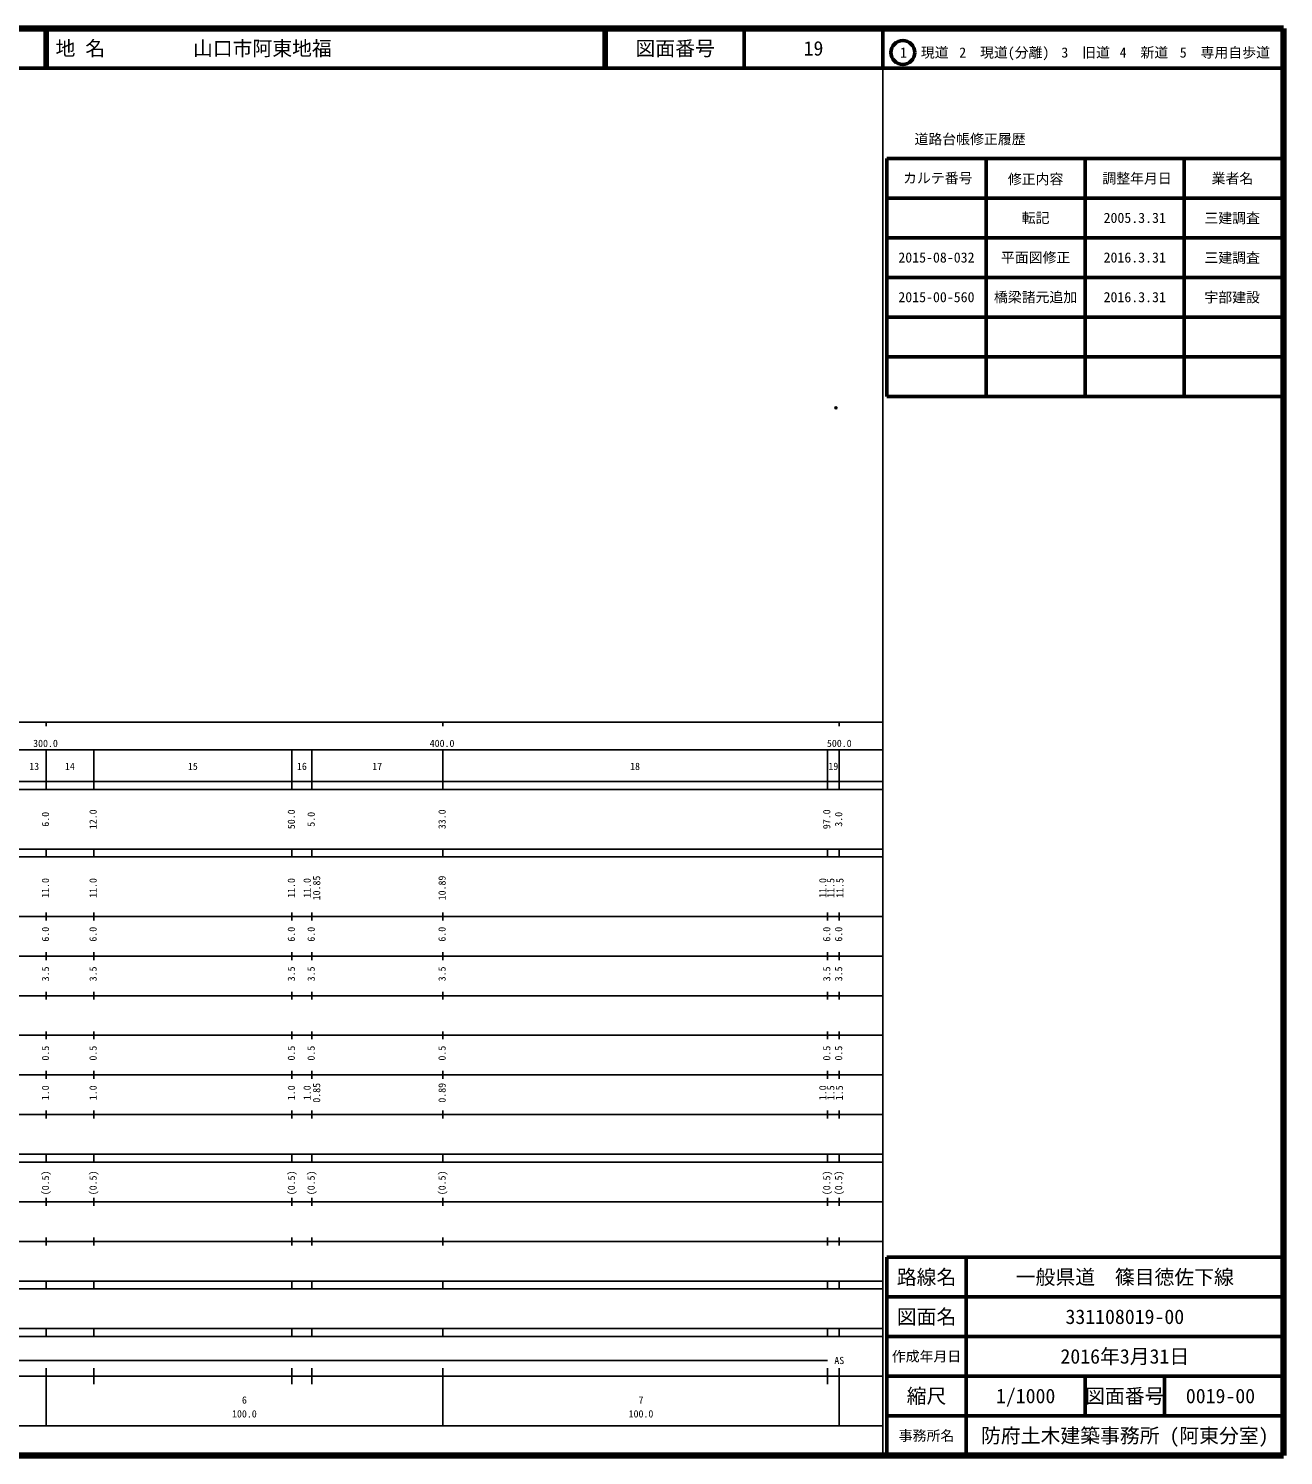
# Model space of a CAD drawing. Units: millimetres on the paper. Extents: x 40 to 680, y 20 to 380.
# Drawn here: x 363.6 to 680, y 20 to 380 of the extents above; entities that cross this region are included whole.
import ezdxf
from ezdxf.enums import TextEntityAlignment as Align

# ---------------------------------------------------------------- set-up
doc = ezdxf.new("R2010")
doc.units = ezdxf.units.MM
doc.header["$PDMODE"] = 32
doc.header["$PDSIZE"] = 0.5
doc.layers.add('M-OTRS', color=6, linetype='Continuous')
doc.layers.add('M-TTL-TXT', color=7, linetype='Continuous')
for name, color, linetype, lineweight in [('M-TTL', 2, 'Continuous', 140), ('M-TTL-BAND', 7, 'Continuous', 25), ('M-TTL-FRAM', 2, 'Continuous', 50), ('M-TTL-LINE', 7, 'Continuous', 50)]:
    doc.layers.add(name, color=color, linetype=linetype, lineweight=lineweight)
doc.styles.add('ＭＳ ゴシック', font='')
doc.styles.get('ＭＳ ゴシック').set_extended_font_data('MS Gothic')

msp = doc.modelspace()

# ---------------------------------------------------------------- linework, layer by layer
at = {"layer": 'M-OTRS'}
msp.add_point((567.166, 284.337), dxfattribs=at)
at = {"layer": 'M-TTL'}
for p, q in [((680, 380), (40, 380)), ((680, 20), (680, 380)), ((40, 20), (680, 20))]:
    msp.add_line(p, q, dxfattribs=at)
at = {"layer": 'M-TTL-BAND'}
for p, q in [((579, 20), (579, 370)), ((40, 205), (579, 205)), ((368, 205), (368, 204)), ((468, 205), (468, 204)), ((568, 205), (568, 204)), ((68, 198), (579, 198)), ((368, 188), (368, 198)), ((380, 188), (380, 198)), ((430, 188), (430, 198)), ((435, 188), (435, 198)), ((468, 188), (468, 198)), ((565, 188), (565, 198)), ((568, 188), (568, 198)), ((40, 190), (579, 190)), ((40, 188), (579, 188)), ((40, 173), (579, 173)), ((368, 171), (368, 173)), ((380, 171), (380, 173)), ((430, 171), (430, 173)), ((435, 171), (435, 173)), ((468, 171), (468, 173)), ((565, 171), (565, 173)), ((568, 171), (568, 173)), ((40, 171), (579, 171)), ((40, 156), (579, 156)), ((368, 155), (368, 157)), ((380, 155), (380, 157)), ((430, 155), (430, 157)), ((435, 155), (435, 157)), ((468, 155), (468, 157)), ((565, 155), (565, 157)), ((568, 155), (568, 157)), ((46, 146), (579, 146)), ((368, 145), (368, 147)), ((380, 145), (380, 147)), ((430, 145), (430, 147)), ((435, 145), (435, 147)), ((468, 145), (468, 147)), ((565, 145), (565, 147)), ((568, 145), (568, 147)), ((368, 135), (368, 137)), ((380, 135), (380, 137)), ((430, 135), (430, 137)), ((435, 135), (435, 137)), ((468, 135), (468, 137)), ((565, 135), (565, 137)), ((568, 135), (568, 137)), ((52, 136), (579, 136)), ((46, 126), (579, 126)), ((368, 125), (368, 127)), ((380, 125), (380, 127)), ((430, 125), (430, 127)), ((435, 125), (435, 127)), ((468, 125), (468, 127)), ((565, 125), (565, 127)), ((568, 125), (568, 127)), ((52, 116), (579, 116)), ((368, 115), (368, 117)), ((380, 115), (380, 117)), ((430, 115), (430, 117)), ((435, 115), (435, 117)), ((468, 115), (468, 117)), ((565, 115), (565, 117)), ((568, 115), (568, 117)), ((46, 106), (579, 106)), ((368, 105), (368, 107)), ((380, 105), (380, 107)), ((430, 105), (430, 107)), ((435, 105), (435, 107)), ((468, 105), (468, 107)), ((565, 105), (565, 107)), ((568, 105), (568, 107)), ((40, 96), (579, 96)), ((40, 94), (579, 94)), ((368, 94), (368, 96)), ((380, 94), (380, 96)), ((430, 94), (430, 96)), ((435, 94), (435, 96)), ((468, 94), (468, 96)), ((565, 94), (565, 96)), ((568, 94), (568, 96)), ((49, 84), (579, 84)), ((368, 83), (368, 85)), ((380, 83), (380, 85)), ((430, 83), (430, 85)), ((435, 83), (435, 85)), ((468, 83), (468, 85)), ((565, 83), (565, 85)), ((568, 83), (568, 85)), ((40, 74), (579, 74)), ((368, 73), (368, 75)), ((380, 73), (380, 75)), ((430, 73), (430, 75)), ((435, 73), (435, 75)), ((468, 73), (468, 75)), ((565, 73), (565, 75)), ((568, 73), (568, 75)), ((40, 64), (579, 64)), ((40, 62), (579, 62)), ((368, 62), (368, 64)), ((380, 62), (380, 64)), ((430, 62), (430, 64)), ((435, 62), (435, 64)), ((468, 62), (468, 64)), ((565, 62), (565, 64)), ((568, 62), (568, 64)), ((40, 52), (579, 52)), ((368, 50), (368, 52)), ((380, 50), (380, 52)), ((430, 50), (430, 52)), ((435, 50), (435, 52)), ((468, 50), (468, 52)), ((565, 50), (565, 52)), ((568, 50), (568, 52)), ((40, 50), (579, 50)), ((71, 44), (565, 44)), ((40, 40), (579, 40)), ((368, 27.5), (368, 42)), ((380, 38), (380, 42)), ((430, 38), (430, 42)), ((435, 38), (435, 42)), ((468, 27.5), (468, 42)), ((565, 38), (565, 42)), ((568, 27.5), (568, 42)), ((68, 27.5), (579, 27.5))]:
    msp.add_line(p, q, dxfattribs=at)
at = {"layer": 'M-TTL-FRAM'}
for p, q in [((580, 347.197), (580, 287.197)), ((580, 347.197), (680, 347.197)), ((580, 287.197), (680, 287.197)), ((680, 70), (580, 70)), ((580, 70), (580, 20))]:
    msp.add_line(p, q, dxfattribs=at)
at = {"layer": 'M-TTL-LINE'}
for p, q in [((367.75, 380), (367.75, 370)), ((368.25, 380), (368.25, 370)), ((508.747, 380), (508.747, 370)), ((509.247, 380), (509.247, 370)), ((543.997, 380), (543.997, 370)), ((579, 380), (579, 370)), ((40, 370), (680, 370)), ((605, 347.197), (605, 287.197)), ((630, 347.197), (630, 287.197)), ((655, 347.197), (655, 287.197)), ((580, 337.197), (680, 337.197)), ((580, 327.197), (680, 327.197)), ((580, 317.197), (680, 317.197)), ((580, 307.197), (680, 307.197)), ((580, 297.197), (680, 297.197)), ((600, 70), (600, 20)), ((680, 60), (580, 60)), ((680, 50), (580, 50)), ((680, 40), (580, 40)), ((630, 40), (630, 30)), ((650, 40), (650, 30)), ((680, 30), (580, 30))]:
    msp.add_line(p, q, dxfattribs=at)
msp.add_circle((584.031, 373.958), 3, dxfattribs=at)

# ---------------------------------------------------------------- texts
at = {"layer": 'M-TTL-BAND', "style": 'ＭＳ ゴシック'}
for s, p in [('300.0', (367.844, 198.195)), ('400.0', (467.844, 198.195)), ('500.0', (568, 198.195)), ('13', (365, 192.405)), ('14', (374, 192.405)), ('15', (405, 192.405)), ('16', (432.5, 192.405)), ('17', (451.5, 192.405)), ('18', (516.5, 192.405)), ('19', (566.5, 192.405)), ('AS', (568, 42.5)), ('6', (418, 32.523)), ('7', (518, 32.523)), ('100.0', (418, 29.033)), ('100.0', (518, 29.033))]:
    msp.add_text(s, height=1.833, dxfattribs=at).set_placement(p, align=Align.BOTTOM_CENTER)
for s, p in [('6.0', (369.29, 180.5)), ('12.0', (381.29, 180.5)), ('50.0', (431.29, 180.5)), ('5.0', (436.29, 180.5)), ('33.0', (469.29, 180.5)), ('97.0', (566.29, 180.5)), ('3.0', (569.29, 180.5)), ('10.85', (437.66, 163.174)), ('10.89', (469.29, 163.174)), ('11.0', (369.29, 163.174)), ('11.0', (381.29, 163.174)), ('11.0', (431.29, 163.174)), ('11.0', (435.29, 163.174)), ('11.0', (565.29, 163.174)), ('11.5', (567.304, 163.174)), ('11.5', (569.615, 163.174)), ('6.0', (369.29, 151.5)), ('6.0', (381.29, 151.5)), ('6.0', (431.29, 151.5)), ('6.0', (436.29, 151.5)), ('6.0', (469.29, 151.5)), ('6.0', (566.29, 151.5)), ('6.0', (569.29, 151.5)), ('3.5', (369.29, 141.5)), ('3.5', (381.29, 141.5)), ('3.5', (431.29, 141.5)), ('3.5', (436.29, 141.5)), ('3.5', (469.29, 141.5)), ('3.5', (566.29, 141.5)), ('3.5', (569.29, 141.5)), ('0.5', (369.29, 121.5)), ('0.5', (381.29, 121.5)), ('0.5', (431.29, 121.5)), ('0.5', (436.29, 121.5)), ('0.5', (469.29, 121.5)), ('0.5', (566.29, 121.5)), ('0.5', (569.29, 121.5)), ('1.0', (369.29, 111.5)), ('1.0', (381.29, 111.5)), ('1.0', (431.29, 111.5)), ('1.0', (435.29, 111.5)), ('0.85', (437.66, 111.5)), ('0.89', (469.29, 111.5)), ('1.0', (565.29, 111.5)), ('1.5', (567.323, 111.5)), ('1.5', (569.463, 111.5)), ('(0.5)', (369.29, 88.764)), ('(0.5)', (381.29, 88.764)), ('(0.5)', (431.29, 88.764)), ('(0.5)', (436.29, 88.764)), ('(0.5)', (469.29, 88.764)), ('(0.5)', (566.29, 88.764)), ('(0.5)', (569.29, 88.764))]:
    msp.add_text(s, height=1.833, rotation=90, dxfattribs=at).set_placement(p, align=Align.BOTTOM_CENTER)
at = {"layer": 'M-TTL-TXT', "style": 'ＭＳ ゴシック'}
for s, p in [('地 名', (370.38, 375)), ('山口市阿東地福', (405.024, 375))]:
    msp.add_text(s, height=3.666, dxfattribs=at).set_placement(p, align=Align.MIDDLE_LEFT)
for s, height, p in [('図面番号', 3.666, (526.622, 375)), ('19', 3.666, (561.497, 375)), ('1\u3000現道', 2.566, (589.448, 373.958)), ('2\u3000現道(分離)', 2.566, (609.619, 373.958)), ('3\u3000旧道', 2.566, (630.121, 373.958)), ('4\u3000新道', 2.566, (644.824, 373.958)), ('5\u3000専用自歩道', 2.566, (665.228, 373.958)), ('道路台帳修正履歴', 2.566, (600.968, 352.113)), ('カルテ番号', 2.566, (592.839, 342.277)), ('修正内容', 2.566, (617.509, 342.023)), ('調整年月日', 2.566, (643.089, 342.197)), ('業者名', 2.566, (667.134, 342.197)), ('転記', 2.566, (617.5, 332.245)), ('2005.3.31', 2.566, (642.5, 332.245)), ('三建調査', 2.566, (667.077, 332.189)), ('2015-08-032', 2.566, (592.5, 322.245)), ('平面図修正', 2.566, (617.5, 322.245)), ('2016.3.31', 2.566, (642.5, 322.245)), ('三建調査', 2.566, (667.077, 322.189)), ('2015-00-560', 2.566, (592.5, 312.245)), ('橋梁諸元追加', 2.566, (617.5, 312.245)), ('2016.3.31', 2.566, (642.5, 312.245)), ('宇部建設', 2.566, (667.077, 312.189)), ('路線名', 3.666, (590, 65)), ('路線名', 3.666, (590, 65)), ('一般県道\u3000篠目徳佐下線', 3.666, (640, 65)), ('図面名', 3.666, (590, 55)), ('図面名', 3.666, (590, 55)), ('331108019-00', 3.666, (640, 55)), ('2016年3月31日', 3.666, (640, 45)), ('作成年月日', 2.566, (590, 45)), ('作成年月日', 2.566, (590, 45)), ('縮尺', 3.666, (590, 35)), ('縮尺', 3.666, (590, 35)), ('1/1000', 3.666, (615, 35)), ('図面番号', 3.666, (640, 35)), ('図面番号', 3.666, (640, 35)), ('0019-00', 3.666, (664.125, 35)), ('事務所名', 2.566, (590, 25)), ('事務所名', 2.566, (590, 25)), ('防府土木建築事務所 (阿東分室)', 3.666, (640, 25))]:
    msp.add_text(s, height=height, dxfattribs=at).set_placement(p, align=Align.MIDDLE_CENTER)

doc.saveas('drawing.dxf')
